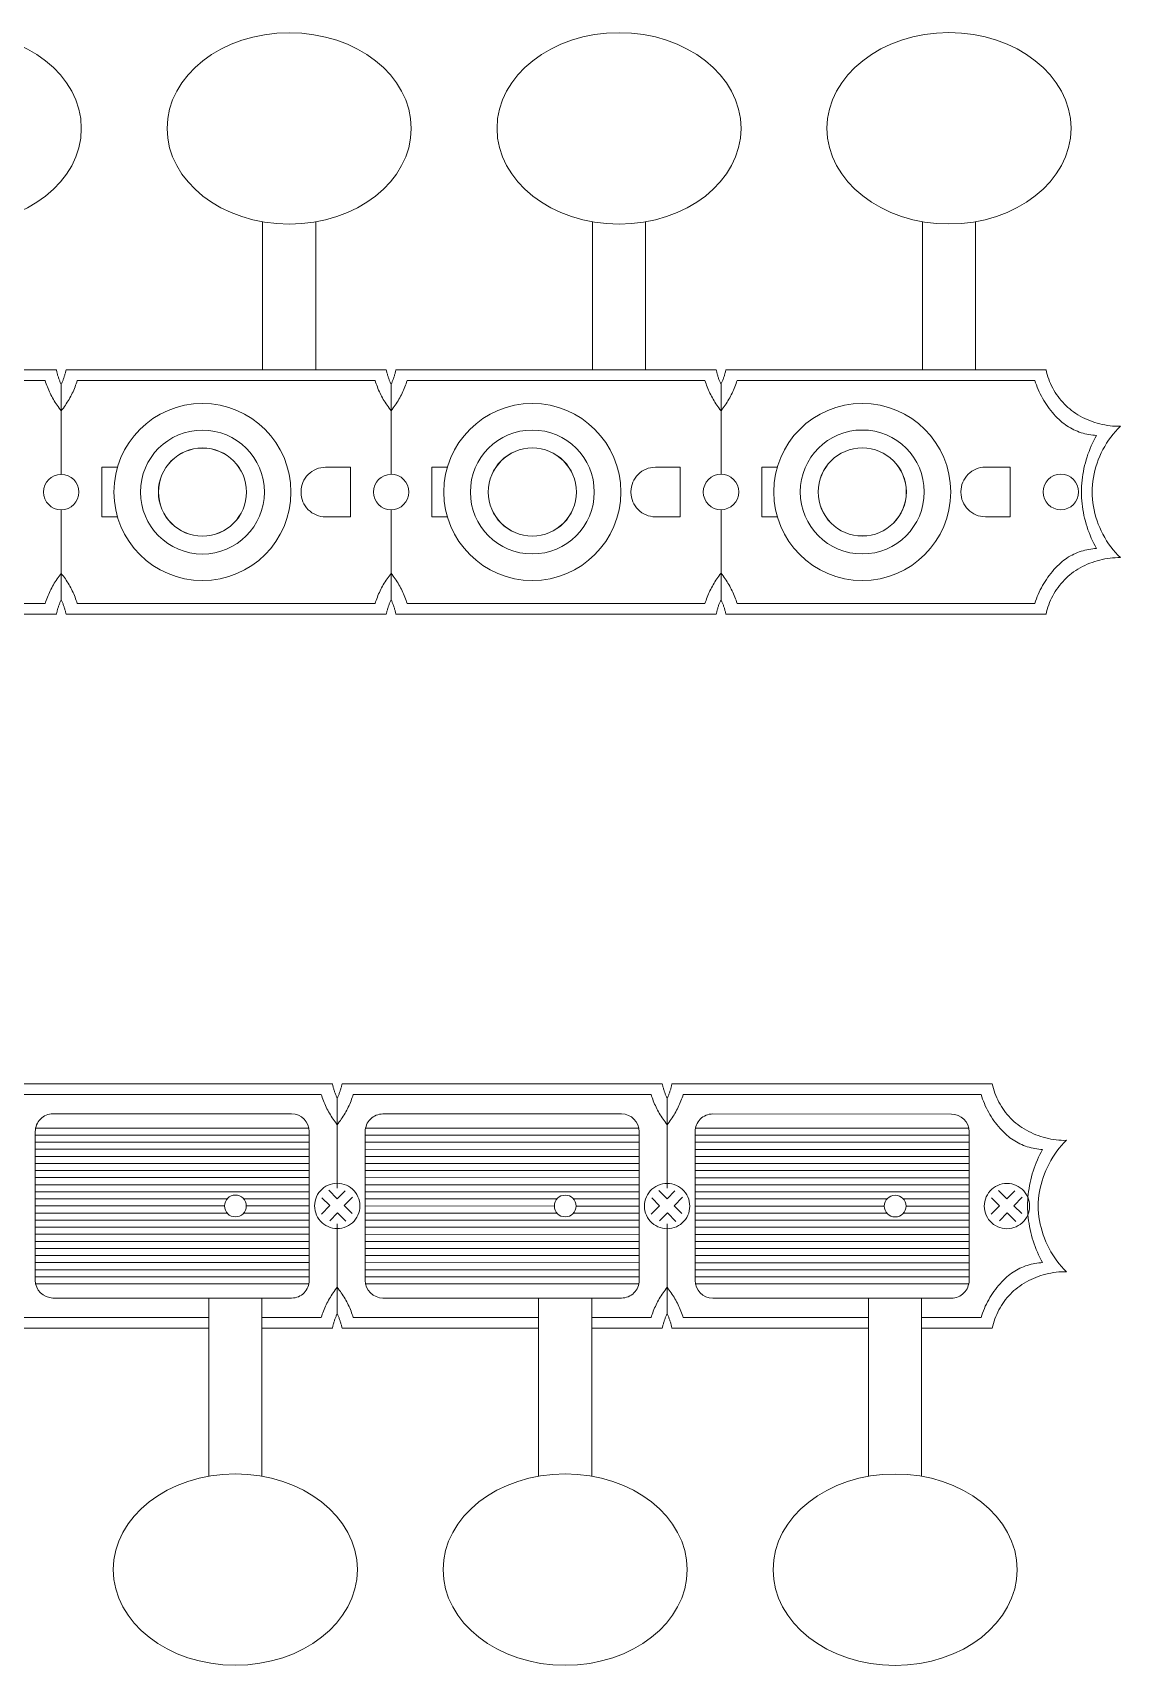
# Model space of a CAD drawing. Header units: inches. Extents: x 153 to 3621, y 223 to 1896.
# Drawn here: x 3099 to 3621, y 331 to 1114 of the extents above; entities that cross this region are included whole.
import ezdxf

# ---------------------------------------------------------------- set-up
doc = ezdxf.new("R2010")
doc.units = ezdxf.units.IN
doc.header["$MEASUREMENT"] = 0
doc.layers.add('Fata', color=52, linetype='Continuous', lineweight=0)
doc.layers.add('Spate', color=110, linetype='Continuous', lineweight=0)

msp = doc.modelspace()

# ---------------------------------------------------------------- linework, layer by layer
at = {"layer": 'Fata', "linetype": 'Continuous', "lineweight": 0}
for p, q in [((3209.69, 952.62), (3209.69, 1023.66)), ((3235.17, 952.62), (3235.17, 1023.66)), ((3367.97, 952.65), (3367.97, 1023.68)), ((3393.45, 952.65), (3393.45, 1023.68)), ((3526.28, 952.67), (3526.28, 1023.7)), ((3551.76, 952.67), (3551.76, 1023.7)), ((3110.71, 952.61), (2957.03, 952.61)), ((3269.03, 952.62), (3115.35, 952.62)), ((3427.31, 952.65), (3273.63, 952.65)), ((3585.63, 952.67), (3431.94, 952.67)), ((3105.33, 947.51), (2962.42, 947.51)), ((3113.03, 902.5), (3113.03, 945.61)), ((3113.03, 902.48), (3113.03, 945.59)), ((3263.64, 947.53), (3120.74, 947.53)), ((3271.32, 902.52), (3271.32, 945.63)), ((3271.35, 902.5), (3271.35, 945.61)), ((3421.93, 947.55), (3279.02, 947.55)), ((3429.63, 902.54), (3429.63, 945.65)), ((3429.63, 902.52), (3429.63, 945.63)), ((3580.24, 947.57), (3437.33, 947.57)), ((3140.04, 905.88), (3132.57, 905.88)), ((3132.57, 882.1), (3132.57, 905.88)), ((3251.81, 882.1), (3251.81, 905.88)), ((3298.33, 905.9), (3290.85, 905.9)), ((3290.85, 882.12), (3290.85, 905.9)), ((3410.09, 882.12), (3410.09, 905.9)), ((3456.64, 905.93), (3449.16, 905.93)), ((3449.16, 882.14), (3449.16, 905.93)), ((3568.41, 882.14), (3568.41, 905.93)), ((3113.03, 842.37), (3113.03, 885.48)), ((3113.03, 842.35), (3113.03, 885.47)), ((3271.32, 842.39), (3271.32, 885.51)), ((3271.35, 842.37), (3271.35, 885.48)), ((3429.63, 842.41), (3429.63, 885.53)), ((3429.63, 842.39), (3429.63, 885.51)), ((3132.57, 882.1), (3140.04, 882.1)), ((3290.85, 882.12), (3298.33, 882.12)), ((3449.16, 882.14), (3456.64, 882.14)), ((3105.33, 840.44), (2962.42, 840.44)), ((3263.64, 840.46), (3120.74, 840.46)), ((3421.93, 840.48), (3279.02, 840.48)), ((3580.24, 840.5), (3437.33, 840.5)), ((3110.71, 835.34), (2957.03, 835.34)), ((3269.03, 835.36), (3115.35, 835.36)), ((3427.31, 835.38), (3273.63, 835.38)), ((3585.63, 835.4), (3431.94, 835.4))]:
    msp.add_line(p, q, dxfattribs=at)
at = {"layer": 'Fata', "linetype": 'Continuous', "lineweight": 0, "flags": 128}
for points in [[(3110.71, 952.62), (3110.79, 952.26), (3110.86, 951.9), (3110.95, 951.55), (3111.04, 951.19), (3111.13, 950.83), (3111.23, 950.48), (3111.33, 950.12), (3111.43, 949.77), (3111.54, 949.42), (3111.66, 949.06), (3111.78, 948.71), (3111.9, 948.36), (3112.03, 948.01), (3112.16, 947.66), (3112.29, 947.31), (3112.43, 946.97), (3112.57, 946.62), (3112.72, 946.28), (3112.87, 945.94), (3113.03, 945.59)], [(3115.35, 952.64), (3115.28, 952.28), (3115.2, 951.92), (3115.12, 951.56), (3115.03, 951.21), (3114.93, 950.85), (3114.84, 950.5), (3114.74, 950.14), (3114.63, 949.79), (3114.52, 949.43), (3114.41, 949.08), (3114.29, 948.73), (3114.16, 948.38), (3114.04, 948.03), (3113.91, 947.68), (3113.77, 947.33), (3113.63, 946.99), (3113.49, 946.64), (3113.34, 946.3), (3113.19, 945.95), (3113.03, 945.61)], [(3269.03, 952.64), (3269.1, 952.28), (3269.18, 951.92), (3269.27, 951.56), (3269.35, 951.21), (3269.45, 950.85), (3269.54, 950.5), (3269.64, 950.14), (3269.75, 949.79), (3269.86, 949.43), (3269.97, 949.08), (3270.09, 948.73), (3270.22, 948.38), (3270.34, 948.03), (3270.47, 947.68), (3270.61, 947.33), (3270.75, 946.99), (3270.89, 946.64), (3271.04, 946.3), (3271.19, 945.95), (3271.35, 945.61)], [(3273.63, 952.66), (3273.56, 952.3), (3273.48, 951.94), (3273.4, 951.59), (3273.31, 951.23), (3273.22, 950.87), (3273.12, 950.52), (3273.02, 950.16), (3272.91, 949.81), (3272.8, 949.45), (3272.69, 949.1), (3272.57, 948.75), (3272.45, 948.4), (3272.32, 948.05), (3272.19, 947.7), (3272.05, 947.35), (3271.91, 947.01), (3271.77, 946.66), (3271.62, 946.32), (3271.47, 945.97), (3271.32, 945.63)], [(3427.31, 952.66), (3427.39, 952.3), (3427.46, 951.94), (3427.55, 951.59), (3427.64, 951.23), (3427.73, 950.87), (3427.83, 950.52), (3427.93, 950.16), (3428.03, 949.81), (3428.14, 949.45), (3428.26, 949.1), (3428.38, 948.75), (3428.5, 948.4), (3428.63, 948.05), (3428.76, 947.7), (3428.89, 947.35), (3429.03, 947.01), (3429.18, 946.66), (3429.32, 946.32), (3429.47, 945.97), (3429.63, 945.63)], [(3431.95, 952.68), (3431.87, 952.32), (3431.79, 951.96), (3431.71, 951.61), (3431.62, 951.25), (3431.53, 950.89), (3431.43, 950.54), (3431.33, 950.18), (3431.23, 949.83), (3431.12, 949.48), (3431, 949.12), (3430.88, 948.77), (3430.76, 948.42), (3430.63, 948.07), (3430.5, 947.72), (3430.37, 947.37), (3430.23, 947.03), (3430.08, 946.68), (3429.94, 946.34), (3429.78, 946), (3429.63, 945.65)], [(3585.62, 952.68), (3585.87, 951.55), (3586.17, 950.43), (3586.51, 949.31), (3586.89, 948.2), (3587.31, 947.1), (3587.78, 946.02), (3588.28, 944.94), (3588.82, 943.89), (3589.4, 942.85), (3590.01, 941.83), (3590.66, 940.83), (3591.34, 939.86), (3592.06, 938.91), (3592.8, 937.99), (3593.58, 937.1), (3594.38, 936.23), (3595.21, 935.41), (3596.07, 934.61), (3596.95, 933.86), (3597.85, 933.14), (3598.85, 932.41), (3599.87, 931.71), (3600.93, 931.05), (3602.01, 930.42), (3603.11, 929.83), (3604.24, 929.27), (3605.38, 928.75), (3606.55, 928.27), (3607.73, 927.82), (3608.93, 927.41), (3610.13, 927.04), (3611.35, 926.71), (3612.58, 926.42), (3613.82, 926.17), (3615.06, 925.96), (3616.3, 925.8), (3617.54, 925.67), (3618.78, 925.59), (3620.02, 925.55), (3621.25, 925.56)], [(3105.33, 947.51), (3105.57, 946.73), (3105.83, 945.95), (3106.11, 945.18), (3106.4, 944.41), (3106.71, 943.65), (3107.03, 942.89), (3107.37, 942.13), (3107.72, 941.38), (3108.09, 940.64), (3108.47, 939.9), (3108.86, 939.17), (3109.28, 938.45), (3109.7, 937.74), (3110.14, 937.03), (3110.59, 936.33), (3111.05, 935.64), (3111.53, 934.96), (3112.02, 934.29), (3112.52, 933.63), (3113.03, 932.97)], [(3120.74, 947.53), (3120.49, 946.75), (3120.23, 945.97), (3119.96, 945.2), (3119.67, 944.43), (3119.36, 943.66), (3119.03, 942.9), (3118.7, 942.15), (3118.34, 941.4), (3117.98, 940.66), (3117.59, 939.92), (3117.2, 939.19), (3116.79, 938.47), (3116.36, 937.75), (3115.93, 937.05), (3115.48, 936.35), (3115.01, 935.66), (3114.54, 934.98), (3114.05, 934.3), (3113.55, 933.64), (3113.03, 932.99)], [(3263.64, 947.53), (3263.89, 946.75), (3264.15, 945.97), (3264.42, 945.2), (3264.72, 944.43), (3265.02, 943.66), (3265.35, 942.9), (3265.68, 942.15), (3266.04, 941.4), (3266.4, 940.66), (3266.79, 939.92), (3267.18, 939.19), (3267.59, 938.47), (3268.02, 937.75), (3268.45, 937.05), (3268.9, 936.35), (3269.37, 935.66), (3269.84, 934.98), (3270.33, 934.3), (3270.83, 933.64), (3271.35, 932.99)], [(3279.02, 947.55), (3278.78, 946.77), (3278.52, 945.99), (3278.24, 945.22), (3277.95, 944.45), (3277.64, 943.69), (3277.32, 942.93), (3276.98, 942.17), (3276.63, 941.42), (3276.26, 940.68), (3275.88, 939.94), (3275.48, 939.21), (3275.07, 938.49), (3274.65, 937.77), (3274.21, 937.07), (3273.76, 936.37), (3273.3, 935.68), (3272.82, 935), (3272.33, 934.32), (3271.83, 933.66), (3271.32, 933.01)], [(3421.93, 947.55), (3422.17, 946.77), (3422.43, 945.99), (3422.71, 945.22), (3423, 944.45), (3423.31, 943.69), (3423.63, 942.93), (3423.97, 942.17), (3424.32, 941.42), (3424.69, 940.68), (3425.07, 939.94), (3425.47, 939.21), (3425.88, 938.49), (3426.3, 937.77), (3426.74, 937.07), (3427.19, 936.37), (3427.65, 935.68), (3428.13, 935), (3428.62, 934.32), (3429.12, 933.66), (3429.63, 933.01)], [(3437.33, 947.57), (3437.09, 946.79), (3436.83, 946.01), (3436.55, 945.24), (3436.26, 944.47), (3435.95, 943.71), (3435.63, 942.95), (3435.29, 942.19), (3434.94, 941.44), (3434.57, 940.7), (3434.19, 939.96), (3433.79, 939.23), (3433.38, 938.51), (3432.96, 937.8), (3432.52, 937.09), (3432.07, 936.39), (3431.61, 935.7), (3431.13, 935.02), (3430.64, 934.35), (3430.14, 933.69), (3429.63, 933.03)], [(3580.24, 947.57), (3580.59, 946.46), (3580.97, 945.36), (3581.39, 944.27), (3581.84, 943.19), (3582.32, 942.12), (3582.82, 941.05), (3583.36, 940), (3583.93, 938.97), (3584.52, 937.95), (3585.14, 936.94), (3585.79, 935.96), (3586.46, 934.99), (3587.16, 934.04), (3587.89, 933.1), (3588.63, 932.2), (3589.4, 931.31), (3590.2, 930.45), (3591.01, 929.61), (3591.85, 928.79), (3592.7, 928.01), (3593.4, 927.41), (3594.13, 926.83), (3594.88, 926.27), (3595.65, 925.74), (3596.45, 925.24), (3597.26, 924.76), (3598.09, 924.31), (3598.94, 923.89), (3599.8, 923.49), (3600.68, 923.13), (3601.56, 922.79), (3602.46, 922.48), (3603.37, 922.21), (3604.28, 921.96), (3605.2, 921.75), (3606.12, 921.57), (3607.05, 921.42), (3607.97, 921.3), (3608.9, 921.22), (3609.82, 921.17)], [(3621.25, 925.56), (3620.03, 924.35), (3618.85, 923.08), (3617.73, 921.74), (3616.65, 920.36), (3615.63, 918.92), (3614.66, 917.44), (3613.75, 915.92), (3612.89, 914.36), (3612.09, 912.76), (3611.36, 911.14), (3610.68, 909.48), (3610.07, 907.81), (3609.53, 906.11), (3609.05, 904.4), (3608.64, 902.68), (3608.3, 900.95), (3608.04, 899.22), (3607.85, 897.48), (3607.73, 895.76), (3607.69, 894.03), (3607.73, 892.31), (3607.85, 890.58), (3608.04, 888.85), (3608.3, 887.12), (3608.64, 885.39), (3609.05, 883.67), (3609.53, 881.96), (3610.07, 880.26), (3610.68, 878.59), (3611.36, 876.93), (3612.09, 875.31), (3612.89, 873.71), (3613.75, 872.15), (3614.66, 870.63), (3615.63, 869.15), (3616.65, 867.71), (3617.73, 866.33), (3618.85, 864.99), (3620.03, 863.72), (3621.25, 862.51)], [(3609.82, 921.17), (3609.14, 919.94), (3608.49, 918.69), (3607.87, 917.42), (3607.28, 916.13), (3606.73, 914.82), (3606.21, 913.5), (3605.72, 912.16), (3605.27, 910.81), (3604.85, 909.44), (3604.46, 908.07), (3604.11, 906.68), (3603.8, 905.29), (3603.52, 903.89), (3603.28, 902.49), (3603.07, 901.08), (3602.9, 899.67), (3602.77, 898.26), (3602.67, 896.85), (3602.62, 895.44), (3602.6, 894.03), (3602.62, 892.63), (3602.67, 891.22), (3602.77, 889.81), (3602.9, 888.4), (3603.07, 886.99), (3603.28, 885.58), (3603.52, 884.18), (3603.8, 882.78), (3604.11, 881.39), (3604.46, 880), (3604.85, 878.63), (3605.27, 877.26), (3605.72, 875.91), (3606.21, 874.57), (3606.73, 873.25), (3607.28, 871.94), (3607.87, 870.65), (3608.49, 869.38), (3609.14, 868.13), (3609.82, 866.9)], [(3580.24, 840.5), (3580.59, 841.61), (3580.97, 842.71), (3581.39, 843.8), (3581.84, 844.88), (3582.32, 845.95), (3582.82, 847.02), (3583.36, 848.07), (3583.93, 849.1), (3584.52, 850.12), (3585.14, 851.13), (3585.79, 852.11), (3586.46, 853.08), (3587.16, 854.03), (3587.89, 854.97), (3588.63, 855.87), (3589.4, 856.76), (3590.2, 857.62), (3591.01, 858.46), (3591.85, 859.28), (3592.7, 860.06), (3593.4, 860.66), (3594.13, 861.24), (3594.88, 861.8), (3595.65, 862.33), (3596.45, 862.83), (3597.26, 863.31), (3598.09, 863.76), (3598.94, 864.18), (3599.8, 864.58), (3600.68, 864.94), (3601.56, 865.28), (3602.46, 865.59), (3603.37, 865.86), (3604.28, 866.11), (3605.2, 866.32), (3606.12, 866.5), (3607.05, 866.65), (3607.97, 866.77), (3608.9, 866.85), (3609.82, 866.9)], [(3585.62, 835.39), (3585.87, 836.52), (3586.17, 837.64), (3586.51, 838.76), (3586.89, 839.87), (3587.31, 840.97), (3587.78, 842.05), (3588.28, 843.13), (3588.82, 844.18), (3589.4, 845.22), (3590.01, 846.24), (3590.66, 847.24), (3591.34, 848.21), (3592.06, 849.16), (3592.8, 850.08), (3593.58, 850.97), (3594.38, 851.83), (3595.21, 852.66), (3596.07, 853.46), (3596.95, 854.21), (3597.85, 854.93), (3598.85, 855.66), (3599.87, 856.36), (3600.93, 857.02), (3602.01, 857.65), (3603.11, 858.24), (3604.24, 858.8), (3605.38, 859.32), (3606.55, 859.8), (3607.73, 860.25), (3608.93, 860.66), (3610.13, 861.03), (3611.35, 861.36), (3612.58, 861.65), (3613.82, 861.9), (3615.06, 862.11), (3616.3, 862.27), (3617.54, 862.4), (3618.78, 862.48), (3620.02, 862.52), (3621.25, 862.51)], [(3105.33, 840.44), (3105.57, 841.22), (3105.83, 841.99), (3106.11, 842.77), (3106.4, 843.54), (3106.71, 844.3), (3107.03, 845.06), (3107.37, 845.82), (3107.72, 846.57), (3108.09, 847.31), (3108.47, 848.04), (3108.86, 848.77), (3109.28, 849.5), (3109.7, 850.21), (3110.14, 850.92), (3110.59, 851.62), (3111.05, 852.31), (3111.53, 852.99), (3112.02, 853.66), (3112.52, 854.32), (3113.03, 854.98)], [(3120.74, 840.46), (3120.49, 841.24), (3120.23, 842.01), (3119.96, 842.79), (3119.67, 843.55), (3119.36, 844.32), (3119.03, 845.08), (3118.7, 845.83), (3118.34, 846.58), (3117.98, 847.33), (3117.59, 848.06), (3117.2, 848.79), (3116.79, 849.51), (3116.36, 850.23), (3115.93, 850.94), (3115.48, 851.64), (3115.01, 852.33), (3114.54, 853.01), (3114.05, 853.68), (3113.55, 854.34), (3113.03, 854.99)], [(3263.64, 840.46), (3263.89, 841.24), (3264.15, 842.01), (3264.42, 842.79), (3264.72, 843.55), (3265.02, 844.32), (3265.35, 845.08), (3265.68, 845.83), (3266.04, 846.58), (3266.4, 847.33), (3266.79, 848.06), (3267.18, 848.79), (3267.59, 849.51), (3268.02, 850.23), (3268.45, 850.94), (3268.9, 851.64), (3269.37, 852.33), (3269.84, 853.01), (3270.33, 853.68), (3270.83, 854.34), (3271.35, 854.99)], [(3279.02, 840.48), (3278.78, 841.26), (3278.52, 842.03), (3278.24, 842.81), (3277.95, 843.57), (3277.64, 844.34), (3277.32, 845.1), (3276.98, 845.85), (3276.63, 846.6), (3276.26, 847.35), (3275.88, 848.08), (3275.48, 848.81), (3275.07, 849.54), (3274.65, 850.25), (3274.21, 850.96), (3273.76, 851.66), (3273.3, 852.35), (3272.82, 853.03), (3272.33, 853.7), (3271.83, 854.36), (3271.32, 855.01)], [(3421.93, 840.48), (3422.17, 841.26), (3422.43, 842.03), (3422.71, 842.81), (3423, 843.57), (3423.31, 844.34), (3423.63, 845.1), (3423.97, 845.85), (3424.32, 846.6), (3424.69, 847.35), (3425.07, 848.08), (3425.47, 848.81), (3425.88, 849.54), (3426.3, 850.25), (3426.74, 850.96), (3427.19, 851.66), (3427.65, 852.35), (3428.13, 853.03), (3428.62, 853.7), (3429.12, 854.36), (3429.63, 855.01)], [(3437.33, 840.5), (3437.09, 841.28), (3436.83, 842.06), (3436.55, 842.83), (3436.26, 843.6), (3435.95, 844.36), (3435.63, 845.12), (3435.29, 845.88), (3434.94, 846.63), (3434.57, 847.37), (3434.19, 848.11), (3433.79, 848.83), (3433.38, 849.56), (3432.96, 850.27), (3432.52, 850.98), (3432.07, 851.68), (3431.61, 852.37), (3431.13, 853.05), (3430.64, 853.72), (3430.14, 854.38), (3429.63, 855.04)], [(3110.71, 835.33), (3110.79, 835.69), (3110.86, 836.04), (3110.95, 836.4), (3111.04, 836.76), (3111.13, 837.11), (3111.23, 837.47), (3111.33, 837.83), (3111.43, 838.18), (3111.54, 838.53), (3111.66, 838.89), (3111.78, 839.24), (3111.9, 839.59), (3112.03, 839.94), (3112.16, 840.29), (3112.29, 840.63), (3112.43, 840.98), (3112.57, 841.33), (3112.72, 841.67), (3112.87, 842.01), (3113.03, 842.35)], [(3115.35, 835.35), (3115.28, 835.7), (3115.2, 836.06), (3115.12, 836.42), (3115.03, 836.78), (3114.93, 837.13), (3114.84, 837.49), (3114.74, 837.84), (3114.63, 838.2), (3114.52, 838.55), (3114.41, 838.9), (3114.29, 839.25), (3114.16, 839.61), (3114.04, 839.96), (3113.91, 840.3), (3113.77, 840.65), (3113.63, 841), (3113.49, 841.34), (3113.34, 841.69), (3113.19, 842.03), (3113.03, 842.37)], [(3269.03, 835.35), (3269.1, 835.7), (3269.18, 836.06), (3269.27, 836.42), (3269.35, 836.78), (3269.45, 837.13), (3269.54, 837.49), (3269.64, 837.84), (3269.75, 838.2), (3269.86, 838.55), (3269.97, 838.9), (3270.09, 839.25), (3270.22, 839.61), (3270.34, 839.96), (3270.47, 840.3), (3270.61, 840.65), (3270.75, 841), (3270.89, 841.34), (3271.04, 841.69), (3271.19, 842.03), (3271.35, 842.37)], [(3273.63, 835.37), (3273.56, 835.72), (3273.48, 836.08), (3273.4, 836.44), (3273.31, 836.8), (3273.22, 837.15), (3273.12, 837.51), (3273.02, 837.86), (3272.91, 838.22), (3272.8, 838.57), (3272.69, 838.92), (3272.57, 839.27), (3272.45, 839.63), (3272.32, 839.98), (3272.19, 840.32), (3272.05, 840.67), (3271.91, 841.02), (3271.77, 841.36), (3271.62, 841.71), (3271.47, 842.05), (3271.32, 842.39)], [(3427.31, 835.37), (3427.39, 835.72), (3427.46, 836.08), (3427.55, 836.44), (3427.64, 836.8), (3427.73, 837.15), (3427.83, 837.51), (3427.93, 837.86), (3428.03, 838.22), (3428.14, 838.57), (3428.26, 838.92), (3428.38, 839.27), (3428.5, 839.63), (3428.63, 839.98), (3428.76, 840.32), (3428.89, 840.67), (3429.03, 841.02), (3429.18, 841.36), (3429.32, 841.71), (3429.47, 842.05), (3429.63, 842.39)], [(3431.95, 835.39), (3431.87, 835.75), (3431.79, 836.1), (3431.71, 836.46), (3431.62, 836.82), (3431.53, 837.17), (3431.43, 837.53), (3431.33, 837.89), (3431.23, 838.24), (3431.12, 838.59), (3431, 838.95), (3430.88, 839.3), (3430.76, 839.65), (3430.63, 840), (3430.5, 840.35), (3430.37, 840.7), (3430.23, 841.04), (3430.08, 841.39), (3429.94, 841.73), (3429.78, 842.07), (3429.63, 842.41)]]:
    msp.add_lwpolyline(points, dxfattribs=at)
for points in [[(3251.81, 882.1), (3239.87, 882.1, -0.414214), (3228.15, 893.82), (3228.15, 894.16, -0.414214), (3239.87, 905.88), (3251.81, 905.88)], [(3410.09, 882.12), (3398.15, 882.12, -0.414214), (3386.43, 893.84), (3386.43, 894.18, -0.414214), (3398.15, 905.9), (3410.09, 905.9)], [(3568.41, 882.14), (3556.47, 882.14, -0.414214), (3544.74, 893.87), (3544.74, 894.2, -0.414214), (3556.47, 905.93), (3568.41, 905.93)]]:
    msp.add_lwpolyline(points, format="xyb", dxfattribs=at)
at = {"layer": 'Fata', "linetype": 'Continuous', "lineweight": 0}
for centre, radius in [((3180.81, 893.99), 42.47), ((3339.09, 894.01), 42.47), ((3497.41, 894.03), 42.47), ((3180.81, 893.99), 29.73), ((3339.09, 894.01), 29.73), ((3497.41, 894.03), 29.73), ((3180.81, 893.99), 21.15), ((3180.81, 893.99), 21.12), ((3339.09, 894.01), 21.15), ((3339.09, 894.01), 21.12), ((3497.41, 894.03), 21.15), ((3497.41, 894.03), 21.12), ((3592.7, 894.03), 8.51)]:
    msp.add_circle(centre, radius, dxfattribs=at)
for centre, start, end in [((3113.03, 893.97), 90, 270), ((3113.03, 893.99), 270, 90), ((3271.35, 893.99), 90, 270), ((3271.32, 894.01), 270, 90), ((3429.63, 894.01), 90, 270), ((3429.63, 894.03), 270, 90)]:
    msp.add_arc(centre, 8.51, start, end, dxfattribs=at)
for centre in [(3064.11, 1068.44), (3222.43, 1068.46), (3380.71, 1068.48), (3539.02, 1068.5)]:
    msp.add_ellipse(centre, major_axis=(58.56, 0), ratio=0.783768, dxfattribs=at)
at = {"layer": 'Spate', "linetype": 'Continuous', "lineweight": 0, "extrusion": (0, 0, -1)}
for p, q in [((3243.18, 610.11), (3089.5, 610.11)), ((3237.79, 605.01), (3094.88, 605.01)), ((3401.46, 610.09), (3247.78, 610.09)), ((3396.08, 604.99), (3253.17, 604.99)), ((3559.78, 610.06), (3406.09, 610.06)), ((3554.39, 604.97), (3411.48, 604.97)), ((3245.47, 603.07), (3245.47, 559.96)), ((3245.5, 603.09), (3245.5, 559.98)), ((3403.78, 603.07), (3403.78, 559.96)), ((3403.78, 603.05), (3403.78, 559.94)), ((3231.91, 588.83), (3100.77, 588.85)), ((3390.19, 588.81), (3259.09, 588.83)), ((3548.5, 588.79), (3417.37, 588.81)), ((3232.08, 585.43), (3100.6, 585.45)), ((3232.08, 582.04), (3100.6, 582.05)), ((3390.36, 585.41), (3258.92, 585.43)), ((3390.36, 582.02), (3258.92, 582.03)), ((3548.67, 585.39), (3417.2, 585.41)), ((3548.67, 582), (3417.2, 582.01)), ((3232.08, 578.64), (3100.6, 578.65)), ((3232.08, 575.24), (3100.6, 575.26)), ((3232.08, 571.84), (3100.6, 571.86)), ((3390.36, 578.62), (3258.92, 578.64)), ((3390.36, 575.22), (3258.92, 575.24)), ((3390.36, 571.82), (3258.92, 571.84)), ((3548.67, 578.6), (3417.2, 578.62)), ((3548.67, 575.2), (3417.2, 575.22)), ((3232.08, 568.45), (3100.6, 568.46)), ((3232.08, 565.05), (3100.6, 565.07)), ((3390.36, 568.43), (3258.92, 568.44)), ((3390.36, 565.03), (3258.92, 565.05)), ((3548.67, 571.8), (3417.2, 571.82)), ((3548.67, 568.41), (3417.2, 568.42)), ((3548.67, 565.01), (3417.2, 565.03)), ((3232.08, 561.65), (3100.6, 561.67)), ((3232.08, 558.25), (3100.6, 558.27)), ((3390.36, 561.63), (3258.92, 561.65)), ((3390.36, 558.24), (3258.92, 558.25)), ((3548.67, 561.61), (3417.2, 561.63)), ((3548.67, 558.22), (3417.2, 558.23)), ((3192.63, 554.86), (3100.6, 554.87)), ((3191.38, 551.47), (3100.6, 551.48)), ((3232.08, 554.86), (3200.56, 554.86)), ((3232.08, 551.46), (3201.82, 551.46)), ((3350.92, 554.84), (3258.92, 554.85)), ((3349.66, 551.45), (3258.92, 551.46)), ((3390.36, 554.84), (3358.85, 554.84)), ((3390.36, 551.44), (3360.1, 551.44)), ((3509.23, 554.82), (3417.2, 554.83)), ((3507.97, 551.43), (3417.2, 551.44)), ((3548.67, 554.82), (3517.16, 554.82)), ((3548.67, 551.42), (3518.42, 551.42)), ((3192.63, 548.07), (3100.6, 548.08)), ((3232.08, 544.67), (3100.6, 544.68)), ((3232.08, 541.27), (3100.6, 541.28)), ((3232.08, 548.06), (3200.56, 548.07)), ((3245.47, 542.95), (3245.47, 499.83)), ((3245.5, 542.97), (3245.5, 499.85)), ((3350.92, 548.05), (3258.92, 548.06)), ((3390.36, 544.65), (3258.92, 544.66)), ((3390.36, 541.25), (3258.92, 541.27)), ((3390.36, 548.04), (3358.85, 548.05)), ((3403.78, 542.95), (3403.78, 499.83)), ((3403.78, 542.92), (3403.78, 499.81)), ((3509.23, 548.03), (3417.2, 548.04)), ((3548.67, 544.63), (3417.2, 544.64)), ((3548.67, 541.23), (3417.2, 541.25)), ((3548.67, 548.02), (3517.16, 548.03)), ((3232.08, 537.87), (3100.6, 537.89)), ((3232.08, 534.47), (3100.6, 534.49)), ((3390.36, 537.85), (3258.92, 537.87)), ((3390.36, 534.45), (3258.92, 534.47)), ((3548.67, 537.83), (3417.2, 537.85)), ((3548.67, 534.43), (3417.2, 534.45)), ((3232.08, 531.08), (3100.6, 531.09)), ((3232.08, 527.68), (3100.6, 527.7)), ((3390.36, 531.06), (3258.92, 531.07)), ((3390.36, 527.66), (3258.92, 527.68)), ((3548.67, 531.04), (3417.2, 531.05)), ((3548.67, 527.64), (3417.2, 527.66)), ((3232.08, 524.28), (3100.6, 524.3)), ((3232.08, 520.88), (3100.6, 520.9)), ((3232.08, 517.49), (3100.6, 517.5)), ((3390.36, 524.26), (3258.92, 524.28)), ((3390.36, 520.87), (3258.92, 520.88)), ((3390.36, 517.47), (3258.92, 517.48)), ((3548.67, 524.24), (3417.2, 524.26)), ((3548.67, 520.85), (3417.2, 520.86)), ((3548.67, 517.45), (3417.2, 517.46)), ((3231.9, 514.09), (3100.77, 514.11)), ((3390.19, 514.07), (3259.09, 514.09)), ((3548.5, 514.05), (3417.37, 514.07)), ((3183.84, 507.3), (3183.84, 421.8)), ((3209.32, 507.3), (3209.32, 421.8)), ((3342.12, 507.29), (3342.12, 421.78)), ((3367.6, 507.28), (3367.6, 421.78)), ((3500.43, 507.26), (3500.43, 421.76)), ((3525.91, 507.26), (3525.91, 421.76)), ((3183.84, 497.94), (3094.88, 497.94)), ((3237.79, 497.94), (3209.32, 497.94)), ((3342.12, 497.92), (3253.17, 497.92)), ((3396.08, 497.92), (3367.6, 497.92)), ((3500.43, 497.89), (3411.48, 497.89)), ((3554.39, 497.89), (3525.91, 497.89)), ((3183.84, 492.84), (3089.5, 492.84)), ((3243.18, 492.84), (3209.32, 492.84)), ((3342.12, 492.82), (3247.78, 492.82)), ((3401.46, 492.82), (3367.6, 492.82)), ((3500.43, 492.8), (3406.09, 492.8)), ((3559.78, 492.8), (3525.91, 492.8))]:
    msp.add_line(p, q, dxfattribs=at)
at = {"layer": 'Spate', "linetype": 'Continuous', "extrusion": (0, 0, -1)}
for p, q in [((3235.56, 555.9), (3236.08, 556.91)), ((3236.08, 556.91), (3236.7, 557.86)), ((3236.7, 557.86), (3237.42, 558.75)), ((3237.42, 558.75), (3238.22, 559.55)), ((3238.22, 559.55), (3239.11, 560.27)), ((3239.11, 560.27), (3240.06, 560.89)), ((3240.06, 560.89), (3241.07, 561.41)), ((3241.07, 561.41), (3242.14, 561.81)), ((3245.5, 554.94), (3241.45, 558.98)), ((3242.14, 561.81), (3243.24, 562.11)), ((3243.24, 562.11), (3244.36, 562.29)), ((3244.36, 562.29), (3245.5, 562.34)), ((3245.5, 562.34), (3246.63, 562.29)), ((3249.25, 558.69), (3245.5, 554.94)), ((3246.63, 562.29), (3247.76, 562.11)), ((3247.76, 562.11), (3248.86, 561.81)), ((3248.86, 561.81), (3249.92, 561.41)), ((3249.92, 561.41), (3250.93, 560.89)), ((3250.93, 560.89), (3251.89, 560.27)), ((3251.89, 560.27), (3252.77, 559.55)), ((3252.77, 559.55), (3253.58, 558.75)), ((3253.58, 558.75), (3254.29, 557.86)), ((3254.29, 557.86), (3254.91, 556.91)), ((3254.91, 556.91), (3255.43, 555.9)), ((3393.85, 555.85), (3394.36, 556.87)), ((3394.36, 556.87), (3394.98, 557.82)), ((3394.98, 557.82), (3395.7, 558.71)), ((3395.7, 558.71), (3396.5, 559.51)), ((3396.5, 559.51), (3397.39, 560.23)), ((3397.39, 560.23), (3398.34, 560.85)), ((3398.34, 560.85), (3399.36, 561.36)), ((3399.36, 561.36), (3400.42, 561.77)), ((3403.78, 554.9), (3399.74, 558.94)), ((3400.42, 561.77), (3401.52, 562.06)), ((3401.52, 562.06), (3402.64, 562.24)), ((3402.64, 562.24), (3403.78, 562.3)), ((3403.78, 562.3), (3404.91, 562.24)), ((3407.53, 558.65), (3403.78, 554.9)), ((3404.91, 562.24), (3406.04, 562.06)), ((3406.04, 562.06), (3407.14, 561.77)), ((3407.14, 561.77), (3408.2, 561.36)), ((3408.2, 561.36), (3409.21, 560.85)), ((3409.21, 560.85), (3410.17, 560.23)), ((3410.17, 560.23), (3411.05, 559.51)), ((3411.05, 559.51), (3411.86, 558.71)), ((3411.86, 558.71), (3412.57, 557.82)), ((3412.57, 557.82), (3413.19, 556.87)), ((3413.19, 556.87), (3413.71, 555.85)), ((3556.92, 555.85), (3557.43, 556.87)), ((3557.43, 556.87), (3558.05, 557.82)), ((3558.05, 557.82), (3558.77, 558.71)), ((3558.77, 558.71), (3559.58, 559.51)), ((3559.58, 559.51), (3560.46, 560.23)), ((3560.46, 560.23), (3561.41, 560.85)), ((3561.41, 560.85), (3562.43, 561.36)), ((3562.43, 561.36), (3563.49, 561.77)), ((3566.85, 554.9), (3562.81, 558.94)), ((3563.49, 561.77), (3564.59, 562.06)), ((3564.59, 562.06), (3565.71, 562.24)), ((3565.71, 562.24), (3566.85, 562.3)), ((3566.85, 562.3), (3567.99, 562.24)), ((3570.6, 558.65), (3566.85, 554.9)), ((3567.99, 562.24), (3569.11, 562.06)), ((3569.11, 562.06), (3570.21, 561.77)), ((3570.21, 561.77), (3571.27, 561.36)), ((3571.27, 561.36), (3572.29, 560.85)), ((3572.29, 560.85), (3573.24, 560.23)), ((3573.24, 560.23), (3574.12, 559.51)), ((3574.12, 559.51), (3574.93, 558.71)), ((3574.93, 558.71), (3575.64, 557.82)), ((3575.64, 557.82), (3576.26, 556.87)), ((3576.26, 556.87), (3576.78, 555.85)), ((3234.62, 551.47), (3234.68, 552.61)), ((3234.68, 550.34), (3234.62, 551.47)), ((3234.68, 552.61), (3234.86, 553.73)), ((3234.86, 549.21), (3234.68, 550.34)), ((3234.86, 553.73), (3235.16, 554.83)), ((3235.16, 548.11), (3234.86, 549.21)), ((3235.16, 554.83), (3235.56, 555.9)), ((3241.89, 551.62), (3237.85, 547.58)), ((3238.13, 555.37), (3241.89, 551.62)), ((3248.82, 551.62), (3252.86, 555.66)), ((3252.57, 547.86), (3248.82, 551.62)), ((3255.43, 555.9), (3255.84, 554.83)), ((3255.84, 554.83), (3256.13, 553.73)), ((3256.13, 549.21), (3255.84, 548.11)), ((3256.13, 553.73), (3256.31, 552.61)), ((3256.31, 550.34), (3256.13, 549.21)), ((3256.31, 552.61), (3256.37, 551.47)), ((3256.37, 551.47), (3256.31, 550.34)), ((3392.91, 551.43), (3392.97, 552.57)), ((3392.97, 550.29), (3392.91, 551.43)), ((3392.97, 552.57), (3393.14, 553.69)), ((3393.14, 549.17), (3392.97, 550.29)), ((3393.14, 553.69), (3393.44, 554.79)), ((3393.44, 548.07), (3393.14, 549.17)), ((3393.44, 554.79), (3393.85, 555.85)), ((3400.17, 551.57), (3396.13, 547.53)), ((3396.42, 555.33), (3400.17, 551.57)), ((3407.1, 551.57), (3411.14, 555.62)), ((3410.85, 547.82), (3407.1, 551.57)), ((3413.71, 555.85), (3414.12, 554.79)), ((3414.12, 554.79), (3414.41, 553.69)), ((3414.41, 549.17), (3414.12, 548.07)), ((3414.41, 553.69), (3414.59, 552.57)), ((3414.59, 550.29), (3414.41, 549.17)), ((3414.59, 552.57), (3414.65, 551.43)), ((3414.65, 551.43), (3414.59, 550.29)), ((3555.98, 551.43), (3556.04, 552.57)), ((3556.04, 550.29), (3555.98, 551.43)), ((3556.04, 552.57), (3556.22, 553.69)), ((3556.22, 549.17), (3556.04, 550.29)), ((3556.22, 553.69), (3556.51, 554.79)), ((3556.51, 548.07), (3556.22, 549.17)), ((3556.51, 554.79), (3556.92, 555.85)), ((3563.24, 551.57), (3559.2, 547.53)), ((3559.49, 555.33), (3563.24, 551.57)), ((3570.17, 551.57), (3574.21, 555.62)), ((3573.92, 547.82), (3570.17, 551.57)), ((3576.78, 555.85), (3577.19, 554.79)), ((3577.19, 554.79), (3577.48, 553.69)), ((3577.48, 549.17), (3577.19, 548.07)), ((3577.48, 553.69), (3577.66, 552.57)), ((3577.66, 550.29), (3577.48, 549.17)), ((3577.66, 552.57), (3577.72, 551.43)), ((3577.72, 551.43), (3577.66, 550.29)), ((3235.56, 547.05), (3235.16, 548.11)), ((3236.08, 546.04), (3235.56, 547.05)), ((3236.7, 545.08), (3236.08, 546.04)), ((3237.42, 544.2), (3236.7, 545.08)), ((3238.22, 543.39), (3237.42, 544.2)), ((3239.11, 542.68), (3238.22, 543.39)), ((3240.06, 542.06), (3239.11, 542.68)), ((3241.07, 541.54), (3240.06, 542.06)), ((3242.14, 541.13), (3241.07, 541.54)), ((3241.89, 544.4), (3245.64, 548.15)), ((3243.24, 540.84), (3242.14, 541.13)), ((3244.36, 540.66), (3243.24, 540.84)), ((3245.5, 540.6), (3244.36, 540.66)), ((3246.63, 540.66), (3245.5, 540.6)), ((3245.64, 548.15), (3249.68, 544.11)), ((3247.76, 540.84), (3246.63, 540.66)), ((3248.86, 541.13), (3247.76, 540.84)), ((3249.92, 541.54), (3248.86, 541.13)), ((3250.93, 542.06), (3249.92, 541.54)), ((3251.89, 542.68), (3250.93, 542.06)), ((3252.77, 543.39), (3251.89, 542.68)), ((3253.58, 544.2), (3252.77, 543.39)), ((3254.29, 545.08), (3253.58, 544.2)), ((3254.91, 546.04), (3254.29, 545.08)), ((3255.43, 547.05), (3254.91, 546.04)), ((3255.84, 548.11), (3255.43, 547.05)), ((3393.85, 547.01), (3393.44, 548.07)), ((3394.36, 545.99), (3393.85, 547.01)), ((3394.98, 545.04), (3394.36, 545.99)), ((3395.7, 544.16), (3394.98, 545.04)), ((3396.5, 543.35), (3395.7, 544.16)), ((3397.39, 542.64), (3396.5, 543.35)), ((3398.34, 542.02), (3397.39, 542.64)), ((3399.36, 541.5), (3398.34, 542.02)), ((3400.42, 541.09), (3399.36, 541.5)), ((3400.17, 544.36), (3403.92, 548.11)), ((3401.52, 540.8), (3400.42, 541.09)), ((3402.64, 540.62), (3401.52, 540.8)), ((3403.78, 540.56), (3402.64, 540.62)), ((3404.91, 540.62), (3403.78, 540.56)), ((3403.92, 548.11), (3407.96, 544.07)), ((3406.04, 540.8), (3404.91, 540.62)), ((3407.14, 541.09), (3406.04, 540.8)), ((3408.2, 541.5), (3407.14, 541.09)), ((3409.21, 542.02), (3408.2, 541.5)), ((3410.17, 542.64), (3409.21, 542.02)), ((3411.05, 543.35), (3410.17, 542.64)), ((3411.86, 544.16), (3411.05, 543.35)), ((3412.57, 545.04), (3411.86, 544.16)), ((3413.19, 545.99), (3412.57, 545.04)), ((3413.71, 547.01), (3413.19, 545.99)), ((3414.12, 548.07), (3413.71, 547.01)), ((3556.92, 547.01), (3556.51, 548.07)), ((3557.43, 545.99), (3556.92, 547.01)), ((3558.05, 545.04), (3557.43, 545.99)), ((3558.77, 544.16), (3558.05, 545.04)), ((3559.58, 543.35), (3558.77, 544.16)), ((3560.46, 542.64), (3559.58, 543.35)), ((3561.41, 542.02), (3560.46, 542.64)), ((3562.43, 541.5), (3561.41, 542.02)), ((3563.49, 541.09), (3562.43, 541.5)), ((3563.24, 544.36), (3566.99, 548.11)), ((3564.59, 540.8), (3563.49, 541.09)), ((3565.71, 540.62), (3564.59, 540.8)), ((3566.85, 540.56), (3565.71, 540.62)), ((3567.99, 540.62), (3566.85, 540.56)), ((3566.99, 548.11), (3571.04, 544.07)), ((3569.11, 540.8), (3567.99, 540.62)), ((3570.21, 541.09), (3569.11, 540.8)), ((3571.27, 541.5), (3570.21, 541.09)), ((3572.29, 542.02), (3571.27, 541.5)), ((3573.24, 542.64), (3572.29, 542.02)), ((3574.12, 543.35), (3573.24, 542.64)), ((3574.93, 544.16), (3574.12, 543.35)), ((3575.64, 545.04), (3574.93, 544.16)), ((3576.26, 545.99), (3575.64, 545.04)), ((3576.78, 547.01), (3576.26, 545.99)), ((3577.19, 548.07), (3576.78, 547.01))]:
    msp.add_line(p, q, dxfattribs=at)
at = {"layer": 'Spate', "linetype": 'Continuous', "lineweight": 0, "extrusion": (0, 0, -1), "flags": 128}
for points in [[(-3237.79, 605.01), (-3238.04, 604.23), (-3238.3, 603.45), (-3238.57, 602.68), (-3238.86, 601.91), (-3239.17, 601.15), (-3239.49, 600.39), (-3239.83, 599.63), (-3240.19, 598.88), (-3240.55, 598.14), (-3240.94, 597.4), (-3241.33, 596.67), (-3241.74, 595.95), (-3242.17, 595.24), (-3242.6, 594.53), (-3243.05, 593.83), (-3243.52, 593.14), (-3243.99, 592.46), (-3244.48, 591.79), (-3244.98, 591.12), (-3245.5, 590.47)], [(-3243.18, 610.12), (-3243.25, 609.76), (-3243.33, 609.4), (-3243.41, 609.05), (-3243.5, 608.69), (-3243.59, 608.33), (-3243.69, 607.98), (-3243.79, 607.62), (-3243.9, 607.27), (-3244.01, 606.92), (-3244.12, 606.56), (-3244.24, 606.21), (-3244.36, 605.86), (-3244.49, 605.51), (-3244.62, 605.16), (-3244.76, 604.81), (-3244.9, 604.47), (-3245.04, 604.12), (-3245.19, 603.78), (-3245.34, 603.43), (-3245.5, 603.09)], [(-3247.78, 610.1), (-3247.71, 609.74), (-3247.63, 609.38), (-3247.55, 609.03), (-3247.46, 608.67), (-3247.37, 608.31), (-3247.27, 607.96), (-3247.17, 607.6), (-3247.06, 607.25), (-3246.95, 606.9), (-3246.84, 606.54), (-3246.72, 606.19), (-3246.6, 605.84), (-3246.47, 605.49), (-3246.34, 605.14), (-3246.2, 604.79), (-3246.06, 604.45), (-3245.92, 604.1), (-3245.77, 603.76), (-3245.62, 603.41), (-3245.47, 603.07)], [(-3253.17, 604.99), (-3252.92, 604.21), (-3252.66, 603.43), (-3252.39, 602.66), (-3252.1, 601.89), (-3251.79, 601.13), (-3251.47, 600.37), (-3251.13, 599.61), (-3250.78, 598.86), (-3250.41, 598.12), (-3250.03, 597.38), (-3249.63, 596.65), (-3249.22, 595.93), (-3248.8, 595.22), (-3248.36, 594.51), (-3247.91, 593.81), (-3247.44, 593.12), (-3246.97, 592.44), (-3246.48, 591.77), (-3245.98, 591.1), (-3245.47, 590.45)], [(-3396.08, 604.99), (-3396.32, 604.21), (-3396.58, 603.43), (-3396.86, 602.66), (-3397.15, 601.89), (-3397.45, 601.13), (-3397.78, 600.37), (-3398.12, 599.61), (-3398.47, 598.86), (-3398.84, 598.12), (-3399.22, 597.38), (-3399.61, 596.65), (-3400.02, 595.93), (-3400.45, 595.22), (-3400.89, 594.51), (-3401.34, 593.81), (-3401.8, 593.12), (-3402.28, 592.44), (-3402.76, 591.77), (-3403.27, 591.1), (-3403.78, 590.45)], [(-3401.46, 610.1), (-3401.54, 609.74), (-3401.61, 609.38), (-3401.7, 609.03), (-3401.79, 608.67), (-3401.88, 608.31), (-3401.97, 607.96), (-3402.08, 607.6), (-3402.18, 607.25), (-3402.29, 606.9), (-3402.41, 606.54), (-3402.52, 606.19), (-3402.65, 605.84), (-3402.77, 605.49), (-3402.91, 605.14), (-3403.04, 604.79), (-3403.18, 604.45), (-3403.32, 604.1), (-3403.47, 603.76), (-3403.62, 603.41), (-3403.78, 603.07)], [(-3406.1, 610.08), (-3406.02, 609.72), (-3405.94, 609.36), (-3405.86, 609), (-3405.77, 608.65), (-3405.68, 608.29), (-3405.58, 607.94), (-3405.48, 607.58), (-3405.38, 607.23), (-3405.27, 606.87), (-3405.15, 606.52), (-3405.03, 606.17), (-3404.91, 605.82), (-3404.78, 605.47), (-3404.65, 605.12), (-3404.52, 604.77), (-3404.38, 604.42), (-3404.23, 604.08), (-3404.09, 603.73), (-3403.93, 603.39), (-3403.78, 603.05)], [(-3411.48, 604.97), (-3411.24, 604.19), (-3410.98, 603.41), (-3410.7, 602.64), (-3410.41, 601.87), (-3410.1, 601.1), (-3409.78, 600.34), (-3409.44, 599.59), (-3409.09, 598.84), (-3408.72, 598.1), (-3408.34, 597.36), (-3407.94, 596.63), (-3407.53, 595.91), (-3407.11, 595.19), (-3406.67, 594.49), (-3406.22, 593.79), (-3405.76, 593.1), (-3405.28, 592.41), (-3404.79, 591.74), (-3404.29, 591.08), (-3403.78, 590.43)], [(-3554.39, 604.97), (-3554.74, 603.86), (-3555.12, 602.76), (-3555.54, 601.67), (-3555.99, 600.58), (-3556.46, 599.51), (-3556.97, 598.45), (-3557.51, 597.4), (-3558.08, 596.36), (-3558.67, 595.34), (-3559.29, 594.34), (-3559.94, 593.35), (-3560.61, 592.38), (-3561.31, 591.43), (-3562.03, 590.5), (-3562.78, 589.59), (-3563.55, 588.7), (-3564.34, 587.84), (-3565.16, 587), (-3565.99, 586.19), (-3566.85, 585.4), (-3567.55, 584.8), (-3568.28, 584.22), (-3569.03, 583.67), (-3569.8, 583.14), (-3570.59, 582.64), (-3571.41, 582.16), (-3572.24, 581.71), (-3573.09, 581.29), (-3573.95, 580.89), (-3574.82, 580.52), (-3575.71, 580.19), (-3576.61, 579.88), (-3577.52, 579.6), (-3578.43, 579.36), (-3579.35, 579.14), (-3580.27, 578.96), (-3581.19, 578.81), (-3582.12, 578.7), (-3583.05, 578.62), (-3583.97, 578.57)], [(-3559.77, 610.08), (-3560.02, 608.95), (-3560.32, 607.82), (-3560.66, 606.71), (-3561.04, 605.6), (-3561.46, 604.5), (-3561.93, 603.41), (-3562.43, 602.34), (-3562.97, 601.28), (-3563.55, 600.24), (-3564.16, 599.23), (-3564.81, 598.23), (-3565.49, 597.25), (-3566.21, 596.31), (-3566.95, 595.38), (-3567.73, 594.49), (-3568.53, 593.63), (-3569.36, 592.8), (-3570.22, 592.01), (-3571.1, 591.25), (-3572, 590.53), (-3573, 589.81), (-3574.02, 589.11), (-3575.08, 588.45), (-3576.15, 587.82), (-3577.26, 587.23), (-3578.39, 586.67), (-3579.53, 586.15), (-3580.7, 585.66), (-3581.88, 585.22), (-3583.07, 584.81), (-3584.28, 584.44), (-3585.5, 584.11), (-3586.73, 583.82), (-3587.97, 583.57), (-3589.2, 583.36), (-3590.45, 583.19), (-3591.69, 583.07), (-3592.93, 582.99), (-3594.17, 582.95), (-3595.4, 582.96)], [(-3595.4, 519.9), (-3594.18, 521.12), (-3593, 522.39), (-3591.88, 523.72), (-3590.8, 525.11), (-3589.78, 526.54), (-3588.81, 528.02), (-3587.9, 529.54), (-3587.04, 531.11), (-3586.24, 532.7), (-3585.51, 534.33), (-3584.83, 535.98), (-3584.22, 537.66), (-3583.68, 539.35), (-3583.2, 541.06), (-3582.79, 542.79), (-3582.45, 544.51), (-3582.19, 546.25), (-3582, 547.98), (-3581.88, 549.71), (-3581.84, 551.43), (-3581.88, 553.15), (-3582, 554.88), (-3582.19, 556.61), (-3582.45, 558.35), (-3582.79, 560.08), (-3583.2, 561.8), (-3583.68, 563.51), (-3584.22, 565.2), (-3584.83, 566.88), (-3585.51, 568.53), (-3586.24, 570.16), (-3587.04, 571.76), (-3587.9, 573.32), (-3588.81, 574.84), (-3589.78, 576.32), (-3590.8, 577.76), (-3591.88, 579.14), (-3593, 580.47), (-3594.18, 581.74), (-3595.4, 582.96)], [(-3583.97, 524.29), (-3583.29, 525.52), (-3582.63, 526.77), (-3582.02, 528.04), (-3581.43, 529.33), (-3580.88, 530.64), (-3580.36, 531.97), (-3579.87, 533.31), (-3579.42, 534.66), (-3579, 536.02), (-3578.61, 537.4), (-3578.26, 538.78), (-3577.95, 540.17), (-3577.67, 541.57), (-3577.43, 542.98), (-3577.22, 544.38), (-3577.05, 545.79), (-3576.92, 547.2), (-3576.82, 548.62), (-3576.76, 550.02), (-3576.75, 551.43), (-3576.76, 552.84), (-3576.82, 554.25), (-3576.92, 555.66), (-3577.05, 557.07), (-3577.22, 558.48), (-3577.43, 559.89), (-3577.67, 561.29), (-3577.95, 562.69), (-3578.26, 564.08), (-3578.61, 565.46), (-3579, 566.84), (-3579.42, 568.2), (-3579.87, 569.56), (-3580.36, 570.89), (-3580.88, 572.22), (-3581.43, 573.53), (-3582.02, 574.82), (-3582.63, 576.09), (-3583.29, 577.34), (-3583.97, 578.57)], [(-3554.39, 497.89), (-3554.74, 499), (-3555.12, 500.1), (-3555.54, 501.19), (-3555.99, 502.28), (-3556.46, 503.35), (-3556.97, 504.41), (-3557.51, 505.46), (-3558.08, 506.5), (-3558.67, 507.52), (-3559.29, 508.52), (-3559.94, 509.51), (-3560.61, 510.48), (-3561.31, 511.43), (-3562.03, 512.36), (-3562.78, 513.27), (-3563.55, 514.16), (-3564.34, 515.02), (-3565.16, 515.86), (-3565.99, 516.67), (-3566.85, 517.46), (-3567.55, 518.06), (-3568.28, 518.64), (-3569.03, 519.19), (-3569.8, 519.72), (-3570.59, 520.22), (-3571.41, 520.7), (-3572.24, 521.15), (-3573.09, 521.58), (-3573.95, 521.97), (-3574.82, 522.34), (-3575.71, 522.67), (-3576.61, 522.98), (-3577.52, 523.26), (-3578.43, 523.5), (-3579.35, 523.72), (-3580.27, 523.9), (-3581.19, 524.05), (-3582.12, 524.16), (-3583.05, 524.25), (-3583.97, 524.29)], [(-3559.77, 492.79), (-3560.02, 493.91), (-3560.32, 495.04), (-3560.66, 496.15), (-3561.04, 497.26), (-3561.46, 498.36), (-3561.93, 499.45), (-3562.43, 500.52), (-3562.97, 501.58), (-3563.55, 502.62), (-3564.16, 503.64), (-3564.81, 504.63), (-3565.49, 505.61), (-3566.21, 506.56), (-3566.95, 507.48), (-3567.73, 508.37), (-3568.53, 509.23), (-3569.36, 510.06), (-3570.22, 510.85), (-3571.1, 511.61), (-3572, 512.33), (-3573, 513.06), (-3574.02, 513.75), (-3575.08, 514.41), (-3576.15, 515.04), (-3577.26, 515.63), (-3578.39, 516.19), (-3579.53, 516.71), (-3580.7, 517.2), (-3581.88, 517.64), (-3583.07, 518.05), (-3584.28, 518.42), (-3585.5, 518.75), (-3586.73, 519.04), (-3587.97, 519.29), (-3589.2, 519.5), (-3590.45, 519.67), (-3591.69, 519.79), (-3592.93, 519.87), (-3594.17, 519.91), (-3595.4, 519.9)], [(-3237.79, 497.94), (-3238.04, 498.72), (-3238.3, 499.49), (-3238.57, 500.27), (-3238.86, 501.04), (-3239.17, 501.8), (-3239.49, 502.56), (-3239.83, 503.32), (-3240.19, 504.06), (-3240.55, 504.81), (-3240.94, 505.54), (-3241.33, 506.27), (-3241.74, 507), (-3242.17, 507.71), (-3242.6, 508.42), (-3243.05, 509.12), (-3243.52, 509.81), (-3243.99, 510.49), (-3244.48, 511.16), (-3244.98, 511.82), (-3245.5, 512.47)], [(-3253.17, 497.92), (-3252.92, 498.7), (-3252.66, 499.47), (-3252.39, 500.25), (-3252.1, 501.02), (-3251.79, 501.78), (-3251.47, 502.54), (-3251.13, 503.29), (-3250.78, 504.04), (-3250.41, 504.79), (-3250.03, 505.52), (-3249.63, 506.25), (-3249.22, 506.98), (-3248.8, 507.69), (-3248.36, 508.4), (-3247.91, 509.1), (-3247.44, 509.79), (-3246.97, 510.47), (-3246.48, 511.14), (-3245.98, 511.8), (-3245.47, 512.45)], [(-3396.08, 497.92), (-3396.32, 498.7), (-3396.58, 499.47), (-3396.86, 500.25), (-3397.15, 501.02), (-3397.45, 501.78), (-3397.78, 502.54), (-3398.12, 503.29), (-3398.47, 504.04), (-3398.84, 504.79), (-3399.22, 505.52), (-3399.61, 506.25), (-3400.02, 506.98), (-3400.45, 507.69), (-3400.89, 508.4), (-3401.34, 509.1), (-3401.8, 509.79), (-3402.28, 510.47), (-3402.76, 511.14), (-3403.27, 511.8), (-3403.78, 512.45)], [(-3411.48, 497.89), (-3411.24, 498.67), (-3410.98, 499.45), (-3410.7, 500.22), (-3410.41, 500.99), (-3410.1, 501.76), (-3409.78, 502.52), (-3409.44, 503.27), (-3409.09, 504.02), (-3408.72, 504.76), (-3408.34, 505.5), (-3407.94, 506.23), (-3407.53, 506.95), (-3407.11, 507.67), (-3406.67, 508.38), (-3406.22, 509.07), (-3405.76, 509.77), (-3405.28, 510.45), (-3404.79, 511.12), (-3404.29, 511.78), (-3403.78, 512.43)], [(-3243.18, 492.83), (-3243.25, 493.19), (-3243.33, 493.54), (-3243.41, 493.9), (-3243.5, 494.26), (-3243.59, 494.61), (-3243.69, 494.97), (-3243.79, 495.32), (-3243.9, 495.68), (-3244.01, 496.03), (-3244.12, 496.38), (-3244.24, 496.74), (-3244.36, 497.09), (-3244.49, 497.44), (-3244.62, 497.79), (-3244.76, 498.13), (-3244.9, 498.48), (-3245.04, 498.83), (-3245.19, 499.17), (-3245.34, 499.51), (-3245.5, 499.85)], [(-3247.78, 492.81), (-3247.71, 493.17), (-3247.63, 493.52), (-3247.55, 493.88), (-3247.46, 494.24), (-3247.37, 494.59), (-3247.27, 494.95), (-3247.17, 495.3), (-3247.06, 495.66), (-3246.95, 496.01), (-3246.84, 496.36), (-3246.72, 496.72), (-3246.6, 497.07), (-3246.47, 497.42), (-3246.34, 497.77), (-3246.2, 498.11), (-3246.06, 498.46), (-3245.92, 498.81), (-3245.77, 499.15), (-3245.62, 499.49), (-3245.47, 499.83)], [(-3401.46, 492.81), (-3401.54, 493.17), (-3401.61, 493.52), (-3401.7, 493.88), (-3401.79, 494.24), (-3401.88, 494.59), (-3401.97, 494.95), (-3402.08, 495.3), (-3402.18, 495.66), (-3402.29, 496.01), (-3402.41, 496.36), (-3402.52, 496.72), (-3402.65, 497.07), (-3402.77, 497.42), (-3402.91, 497.77), (-3403.04, 498.11), (-3403.18, 498.46), (-3403.32, 498.81), (-3403.47, 499.15), (-3403.62, 499.49), (-3403.78, 499.83)], [(-3406.1, 492.79), (-3406.02, 493.14), (-3405.94, 493.5), (-3405.86, 493.86), (-3405.77, 494.21), (-3405.68, 494.57), (-3405.58, 494.93), (-3405.48, 495.28), (-3405.38, 495.64), (-3405.27, 495.99), (-3405.15, 496.34), (-3405.03, 496.69), (-3404.91, 497.04), (-3404.78, 497.39), (-3404.65, 497.74), (-3404.52, 498.09), (-3404.38, 498.44), (-3404.23, 498.78), (-3404.09, 499.13), (-3403.93, 499.47), (-3403.78, 499.81)]]:
    msp.add_lwpolyline(points, dxfattribs=at)
for points in [[(-3100.6, 587.15), (-3100.6, 515.8, -0.414177), (-3109.09, 507.31), (-3223.58, 507.3, -0.41425), (-3232.08, 515.79), (-3232.08, 587.13, -0.414177), (-3223.58, 595.63), (-3109.09, 595.64, -0.41425)], [(-3258.92, 587.13), (-3258.92, 515.78, -0.414177), (-3267.41, 507.29), (-3381.86, 507.28, -0.41425), (-3390.36, 515.77), (-3390.36, 587.11, -0.414177), (-3381.87, 595.61), (-3267.41, 595.62, -0.41425)], [(-3425.69, 595.6), (-3540.18, 595.59, 0.414177), (-3548.67, 587.09), (-3548.67, 515.75, 0.41425), (-3540.18, 507.26), (-3425.69, 507.27, 0.414177), (-3417.2, 515.76), (-3417.2, 587.11, 0.41425)]]:
    msp.add_lwpolyline(points, format="xyb", close=True, dxfattribs=at)
at = {"layer": 'Spate', "linetype": 'Continuous', "lineweight": 0, "extrusion": (0, 0, -1)}
for centre in [(-3196.6, 551.46), (-3354.88, 551.45), (-3513.19, 551.43)]:
    msp.add_circle(centre, 5.22, dxfattribs=at)
for centre in [(3196.58, 377.01), (3354.86, 376.99), (3513.17, 376.96)]:
    msp.add_ellipse(centre, major_axis=(58.56, 0), ratio=0.783768, dxfattribs=at)

doc.saveas('drawing.dxf')
